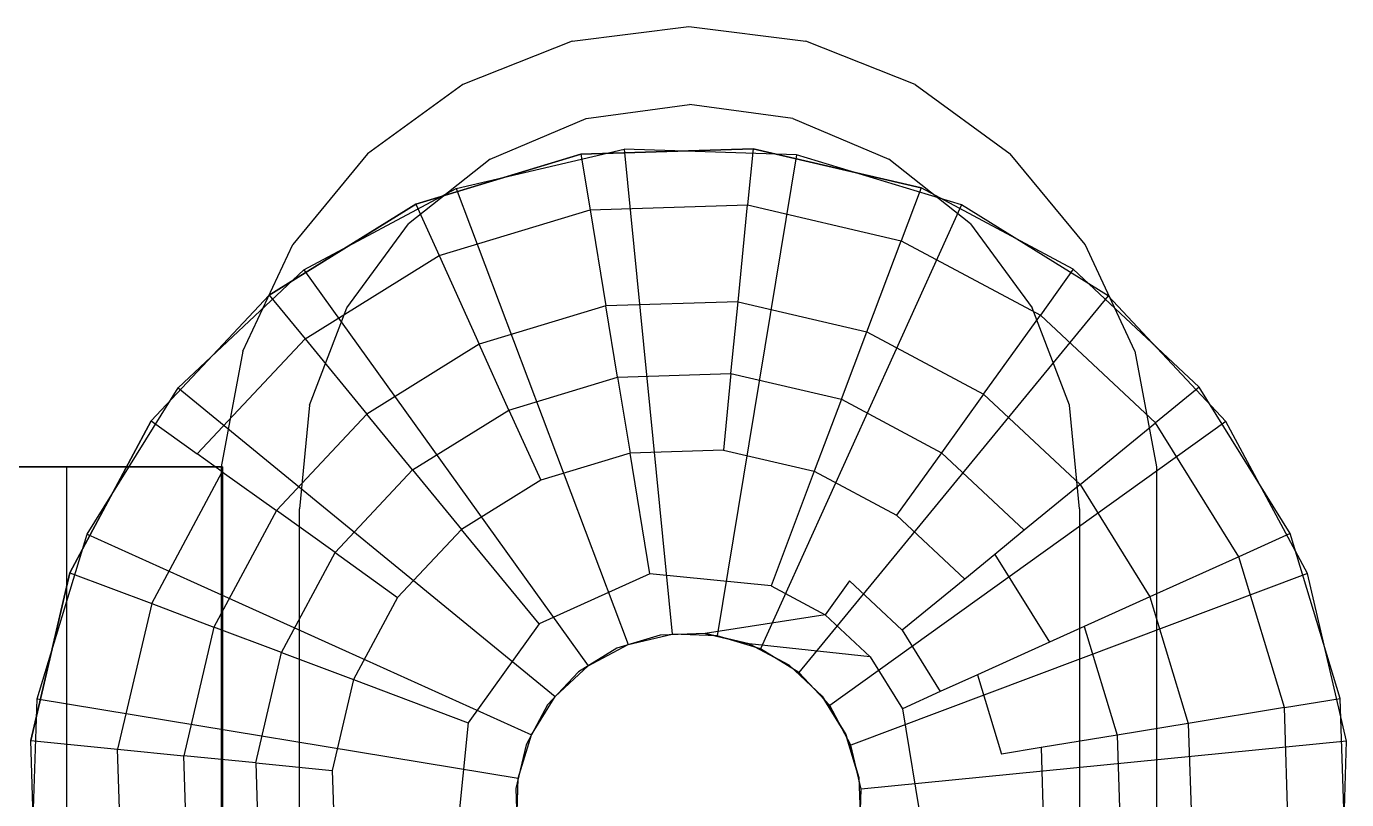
# Model space of a CAD drawing. Extents: x 11992 to 29481, y -6727 to 6811.
# Drawn here: x 20078.41 to 20120.71, y -3069.21 to -3044.42 of the extents above; entities that cross this region are included whole.
import ezdxf

# ---------------------------------------------------------------- set-up
doc = ezdxf.new("R2010")
doc.units = 0
doc.header["$MEASUREMENT"] = 0
doc.layers.get('0').update_dxf_attribs({"color": 8, "linetype": 'CONTINUOUS'})

msp = doc.modelspace()

# ---------------------------------------------------------------- linework, layer by layer
for p, q in [((20095.893, -3044.892, -115.498), (20099.635, -3044.418, -115.498)), ((20095.893, -3044.892, -2315.496), (20099.635, -3044.418, -2315.496)), ((20099.635, -3044.418, -115.498), (20103.377, -3044.892, -115.498)), ((20099.635, -3044.418, -2315.496), (20103.377, -3044.892, -2315.496)), ((20099.635, -3044.418, -115.498), (20099.635, -3044.418, -2315.496)), ((20095.893, -3044.892, -115.498), (20092.387, -3046.283, -115.498)), ((20095.893, -3044.892, -2315.496), (20092.387, -3046.283, -2315.496)), ((20095.893, -3044.892, -115.498), (20095.893, -3044.892, -2315.496)), ((20106.883, -3046.283, -115.498), (20103.377, -3044.892, -115.498)), ((20106.883, -3046.283, -2315.496), (20103.377, -3044.892, -2315.496)), ((20103.377, -3044.892, -115.498), (20103.377, -3044.892, -2315.496)), ((20092.387, -3046.283, -115.498), (20089.339, -3048.506, -115.498)), ((20092.387, -3046.283, -2315.496), (20089.339, -3048.506, -2315.496)), ((20092.387, -3046.283, -115.498), (20092.387, -3046.283, -2315.496)), ((20106.883, -3046.283, -115.498), (20109.931, -3048.506, -115.498)), ((20106.883, -3046.283, -2315.496), (20109.931, -3048.506, -2315.496)), ((20106.883, -3046.283, -115.498), (20106.883, -3046.283, -2315.496)), ((20096.344, -3047.37, -65.512), (20099.655, -3046.924, -65.512)), ((20096.344, -3047.37, -365.512), (20099.655, -3046.924, -365.512)), ((20096.344, -3047.371, -2115.437), (20099.655, -3046.925, -2115.437)), ((20096.344, -3047.371, -2415.436), (20099.655, -3046.925, -2415.436)), ((20102.966, -3047.37, -65.512), (20099.655, -3046.924, -65.512)), ((20102.966, -3047.37, -365.512), (20099.655, -3046.924, -365.512)), ((20099.655, -3046.924, -65.512), (20099.655, -3046.924, -365.512)), ((20102.966, -3047.371, -2115.437), (20099.655, -3046.925, -2115.437)), ((20102.966, -3047.371, -2415.436), (20099.655, -3046.925, -2415.436)), ((20099.655, -3046.925, -2115.437), (20099.655, -3046.925, -2415.436)), ((20093.269, -3048.677, -65.512), (20096.344, -3047.37, -65.512)), ((20093.269, -3048.677, -365.512), (20096.344, -3047.37, -365.512)), ((20093.27, -3048.678, -2115.437), (20096.344, -3047.371, -2115.437)), ((20093.27, -3048.678, -2415.436), (20096.344, -3047.371, -2415.436)), ((20096.344, -3047.37, -65.512), (20096.344, -3047.37, -365.512)), ((20096.344, -3047.371, -2115.437), (20096.344, -3047.371, -2415.436)), ((20102.966, -3047.37, -65.512), (20106.041, -3048.677, -65.512)), ((20102.966, -3047.37, -365.512), (20106.041, -3048.677, -365.512)), ((20102.966, -3047.37, -65.512), (20102.966, -3047.37, -365.512)), ((20102.966, -3047.371, -2115.437), (20106.041, -3048.678, -2115.437)), ((20102.966, -3047.371, -2415.436), (20106.041, -3048.678, -2415.436)), ((20102.966, -3047.371, -2115.437), (20102.966, -3047.371, -2415.436)), ((20092.176, -3049.616, -40.497), (20097.557, -3048.359, -40.497)), ((20092.176, -3049.616, -45.497), (20097.557, -3048.359, -45.497)), ((20096.173, -3048.517, -2440.428), (20101.696, -3048.339, -2440.428)), ((20101.696, -3048.339, -2438.428), (20096.173, -3048.517, -2438.428)), ((20103.081, -3048.538, -40.497), (20097.557, -3048.359, -40.497)), ((20103.081, -3048.538, -45.497), (20097.557, -3048.359, -45.497)), ((20097.557, -3048.359, -40.497), (20097.557, -3048.359, -45.497)), ((20097.557, -3048.359, -45.497), (20099.095, -3063.909, -45.497)), ((20101.696, -3048.339, -2438.428), (20101.518, -3050.141, -2436.35)), ((20107.078, -3049.596, -2440.428), (20101.696, -3048.339, -2440.428)), ((20101.696, -3048.339, -2440.428), (20101.696, -3048.339, -2438.428)), ((20101.696, -3048.339, -2438.428), (20107.078, -3049.596, -2438.428)), ((20089.339, -3048.506, -115.498), (20086.941, -3051.417, -115.498)), ((20089.339, -3048.506, -2315.496), (20086.941, -3051.417, -2315.496)), ((20089.339, -3048.506, -115.498), (20089.339, -3048.506, -2315.496)), ((20093.269, -3048.677, -65.512), (20090.65, -3050.751, -65.512)), ((20093.269, -3048.677, -365.512), (20090.65, -3050.751, -365.512)), ((20093.27, -3048.678, -2115.437), (20090.65, -3050.752, -2115.437)), ((20093.27, -3048.678, -2415.436), (20090.65, -3050.752, -2415.436)), ((20090.884, -3050.12, -2440.428), (20096.173, -3048.517, -2440.428)), ((20096.173, -3048.517, -2438.428), (20090.884, -3050.12, -2438.428)), ((20093.269, -3048.677, -65.512), (20093.269, -3048.677, -365.512)), ((20093.27, -3048.678, -2115.437), (20093.27, -3048.678, -2415.436)), ((20096.173, -3048.517, -2440.428), (20096.173, -3048.517, -2438.428)), ((20096.173, -3048.517, -2438.428), (20096.467, -3050.304, -2436.35)), ((20103.081, -3048.538, -45.497), (20100.542, -3063.956, -45.497)), ((20108.37, -3050.14, -40.497), (20103.081, -3048.538, -40.497)), ((20108.37, -3050.14, -45.497), (20103.081, -3048.538, -45.497)), ((20103.081, -3048.538, -40.497), (20103.081, -3048.538, -45.497)), ((20108.66, -3050.751, -65.512), (20106.041, -3048.677, -65.512)), ((20108.66, -3050.751, -365.512), (20106.041, -3048.677, -365.512)), ((20106.041, -3048.677, -65.512), (20106.041, -3048.677, -365.512)), ((20108.661, -3050.752, -2115.437), (20106.041, -3048.678, -2115.437)), ((20108.661, -3050.752, -2415.436), (20106.041, -3048.678, -2415.436)), ((20106.041, -3048.678, -2115.437), (20106.041, -3048.678, -2415.436)), ((20112.329, -3051.417, -115.498), (20109.931, -3048.506, -115.498)), ((20112.329, -3051.417, -2315.496), (20109.931, -3048.506, -2315.496)), ((20109.931, -3048.506, -115.498), (20109.931, -3048.506, -2315.496)), ((20087.303, -3052.223, -40.497), (20092.176, -3049.616, -40.497)), ((20087.303, -3052.223, -45.497), (20092.176, -3049.616, -45.497)), ((20092.176, -3049.616, -40.497), (20092.176, -3049.616, -45.497)), ((20092.176, -3049.616, -45.497), (20097.686, -3064.238, -45.497)), ((20107.078, -3049.596, -2438.428), (20106.44, -3051.29, -2436.35)), ((20111.951, -3052.203, -2440.428), (20107.078, -3049.596, -2440.428)), ((20107.078, -3049.596, -2440.428), (20107.078, -3049.596, -2438.428)), ((20111.951, -3052.203, -2438.428), (20107.078, -3049.596, -2438.428)), ((20086.189, -3053.036, -2440.428), (20090.884, -3050.12, -2440.428)), ((20090.884, -3050.12, -2438.428), (20086.189, -3053.036, -2438.428)), ((20090.884, -3050.12, -2440.428), (20090.884, -3050.12, -2438.428)), ((20090.884, -3050.12, -2438.428), (20091.63, -3051.769, -2436.35)), ((20096.467, -3050.304, -2436.35), (20101.518, -3050.141, -2436.35)), ((20101.211, -3053.246, -2433.636), (20101.518, -3050.141, -2436.35)), ((20101.518, -3050.141, -2436.35), (20106.44, -3051.29, -2436.35)), ((20108.37, -3050.14, -45.497), (20101.927, -3064.375, -45.497)), ((20113.064, -3053.056, -40.497), (20108.37, -3050.14, -40.497)), ((20113.064, -3053.056, -45.497), (20108.37, -3050.14, -45.497)), ((20108.37, -3050.14, -40.497), (20108.37, -3050.14, -45.497)), ((20091.63, -3051.769, -2436.35), (20096.467, -3050.304, -2436.35)), ((20096.467, -3050.304, -2436.35), (20096.974, -3053.383, -2433.636)), ((20088.673, -3053.444, -65.512), (20090.65, -3050.751, -65.512)), ((20088.673, -3053.444, -365.512), (20090.65, -3050.751, -365.512)), ((20088.673, -3053.446, -2415.422), (20090.65, -3050.752, -2415.422)), ((20088.674, -3053.446, -2115.437), (20090.65, -3050.752, -2115.437)), ((20088.674, -3053.446, -2415.436), (20090.65, -3050.752, -2415.436)), ((20090.65, -3050.751, -65.512), (20090.65, -3050.751, -365.512)), ((20090.65, -3050.752, -2115.437), (20090.65, -3050.752, -2415.436)), ((20108.66, -3050.751, -65.512), (20110.637, -3053.444, -65.512)), ((20108.66, -3050.751, -365.512), (20110.637, -3053.444, -365.512)), ((20108.66, -3050.751, -65.512), (20108.66, -3050.751, -365.512)), ((20108.661, -3050.752, -2115.437), (20110.637, -3053.446, -2115.437)), ((20108.661, -3050.752, -2415.436), (20110.637, -3053.446, -2415.436)), ((20108.661, -3050.752, -2115.437), (20108.661, -3050.752, -2415.436)), ((20085.345, -3054.835, -115.498), (20086.941, -3051.417, -115.498)), ((20085.345, -3054.835, -2315.496), (20086.941, -3051.417, -2315.496)), ((20086.941, -3051.417, -115.498), (20086.941, -3051.417, -2315.496)), ((20105.339, -3054.211, -2433.636), (20106.44, -3051.29, -2436.35)), ((20106.44, -3051.29, -2436.35), (20110.896, -3053.674, -2436.35)), ((20113.925, -3054.835, -115.498), (20112.329, -3051.417, -115.498)), ((20113.925, -3054.835, -2315.496), (20112.329, -3051.417, -2315.496)), ((20112.329, -3051.417, -115.498), (20112.329, -3051.417, -2315.496)), ((20087.337, -3054.436, -2436.35), (20091.63, -3051.769, -2436.35)), ((20091.63, -3051.769, -2436.35), (20092.917, -3054.612, -2433.636)), ((20083.271, -3056.003, -40.497), (20087.303, -3052.223, -40.497)), ((20083.271, -3056.003, -45.497), (20087.303, -3052.223, -45.497)), ((20087.303, -3052.223, -40.497), (20087.303, -3052.223, -45.497)), ((20087.303, -3052.223, -45.497), (20096.41, -3064.921, -45.497)), ((20111.951, -3052.203, -2438.428), (20110.896, -3053.674, -2436.35)), ((20115.983, -3055.983, -2440.428), (20111.951, -3052.203, -2440.428)), ((20111.951, -3052.203, -2440.428), (20111.951, -3052.203, -2438.428)), ((20115.983, -3055.983, -2438.428), (20111.951, -3052.203, -2438.428)), ((20082.41, -3057.068, -2440.428), (20086.189, -3053.036, -2440.428)), ((20086.189, -3053.036, -2438.428), (20082.41, -3057.068, -2438.428)), ((20086.189, -3053.036, -2440.428), (20086.189, -3053.036, -2438.428)), ((20086.189, -3053.036, -2438.428), (20087.337, -3054.436, -2436.35)), ((20113.064, -3053.056, -45.497), (20103.157, -3065.139, -45.497)), ((20116.844, -3057.088, -40.497), (20113.064, -3053.056, -40.497)), ((20116.844, -3057.088, -45.497), (20113.064, -3053.056, -45.497)), ((20113.064, -3053.056, -40.497), (20113.064, -3053.056, -45.497)), ((20087.48, -3056.565, -65.512), (20088.673, -3053.444, -65.512)), ((20087.48, -3056.565, -365.512), (20088.673, -3053.444, -365.512)), ((20087.48, -3056.566, -2115.437), (20088.674, -3053.446, -2115.437)), ((20087.48, -3056.566, -2415.436), (20088.674, -3053.446, -2415.436)), ((20088.673, -3053.444, -65.512), (20088.673, -3053.444, -365.512)), ((20088.674, -3053.446, -2115.437), (20088.674, -3053.446, -2415.436)), ((20096.974, -3053.383, -2433.636), (20092.917, -3054.612, -2433.636)), ((20101.211, -3053.246, -2433.636), (20096.974, -3053.383, -2433.636)), ((20097.35, -3055.666, -2432.128), (20096.974, -3053.383, -2433.636)), ((20100.983, -3055.549, -2432.128), (20101.211, -3053.246, -2433.636)), ((20101.211, -3053.246, -2433.636), (20105.339, -3054.211, -2433.636)), ((20111.83, -3056.565, -65.512), (20110.637, -3053.444, -65.512)), ((20111.83, -3056.565, -365.512), (20110.637, -3053.444, -365.512)), ((20110.637, -3053.444, -65.512), (20110.637, -3053.444, -365.512)), ((20111.831, -3056.566, -2115.437), (20110.637, -3053.446, -2115.437)), ((20111.831, -3056.566, -2415.436), (20110.637, -3053.446, -2415.436)), ((20110.637, -3053.446, -2115.437), (20110.637, -3053.446, -2415.436)), ((20109.077, -3056.211, -2433.636), (20110.896, -3053.674, -2436.35)), ((20110.896, -3053.674, -2436.35), (20114.583, -3057.131, -2436.35)), ((20104.523, -3056.376, -2432.128), (20105.339, -3054.211, -2433.636)), ((20105.339, -3054.211, -2433.636), (20109.077, -3056.211, -2433.636)), ((20083.881, -3058.123, -2436.35), (20087.337, -3054.436, -2436.35)), ((20087.337, -3054.436, -2436.35), (20089.316, -3056.849, -2433.636)), ((20092.917, -3054.612, -2433.636), (20089.316, -3056.849, -2433.636)), ((20093.871, -3056.72, -2432.128), (20092.917, -3054.612, -2433.636)), ((20085.345, -3054.835, -115.498), (20084.651, -3058.542, -115.498)), ((20085.345, -3054.835, -2315.496), (20084.651, -3058.542, -2315.496)), ((20085.345, -3054.835, -115.498), (20085.345, -3054.835, -2315.496)), ((20113.925, -3054.835, -115.498), (20114.619, -3058.542, -115.498)), ((20113.925, -3054.835, -2315.496), (20114.619, -3058.542, -2315.496)), ((20113.925, -3054.835, -115.498), (20113.925, -3054.835, -2315.496)), ((20093.871, -3056.72, -2432.128), (20097.35, -3055.666, -2432.128)), ((20097.35, -3055.666, -2432.128), (20100.983, -3055.549, -2432.128)), ((20097.35, -3055.666, -2432.128), (20097.751, -3058.101, -2430.883)), ((20100.983, -3055.549, -2432.128), (20100.74, -3058.004, -2430.883)), ((20100.983, -3055.549, -2432.128), (20104.523, -3056.376, -2432.128)), ((20080.355, -3060.697, -40.497), (20083.271, -3056.003, -40.497)), ((20080.355, -3060.697, -45.497), (20083.271, -3056.003, -45.497)), ((20083.271, -3056.003, -40.497), (20083.271, -3056.003, -45.497)), ((20083.271, -3056.003, -45.497), (20095.354, -3065.911, -45.497)), ((20115.983, -3055.983, -2438.428), (20114.583, -3057.131, -2436.35)), ((20118.899, -3060.677, -2440.428), (20115.983, -3055.983, -2440.428)), ((20118.899, -3060.677, -2438.428), (20115.983, -3055.983, -2438.428)), ((20115.983, -3055.983, -2440.428), (20115.983, -3055.983, -2438.428)), ((20104.523, -3056.376, -2432.128), (20103.653, -3058.685, -2430.883)), ((20104.523, -3056.376, -2432.128), (20107.728, -3058.091, -2432.128)), ((20109.077, -3056.211, -2433.636), (20107.728, -3058.091, -2432.128)), ((20109.077, -3056.211, -2433.636), (20112.169, -3059.11, -2433.636)), ((20089.316, -3056.849, -2433.636), (20086.417, -3059.942, -2433.636)), ((20087.48, -3056.565, -65.512), (20087.155, -3059.89, -65.512)), ((20087.48, -3056.565, -365.512), (20087.155, -3059.89, -365.512)), ((20087.48, -3056.566, -2115.437), (20087.156, -3059.891, -2115.436)), ((20087.48, -3056.566, -2415.436), (20087.156, -3059.891, -2415.436)), ((20087.48, -3056.565, -65.512), (20087.48, -3056.565, -365.512)), ((20087.48, -3056.566, -2115.437), (20087.48, -3056.566, -2415.436)), ((20090.783, -3058.638, -2432.128), (20089.316, -3056.849, -2433.636)), ((20090.783, -3058.638, -2432.128), (20093.871, -3056.72, -2432.128)), ((20093.871, -3056.72, -2432.128), (20094.888, -3058.968, -2430.883)), ((20112.155, -3059.89, -65.512), (20111.83, -3056.565, -65.512)), ((20112.155, -3059.89, -365.512), (20111.83, -3056.565, -365.512)), ((20111.83, -3056.565, -65.512), (20111.83, -3056.565, -365.512)), ((20112.155, -3059.891, -2115.436), (20111.831, -3056.566, -2115.437)), ((20112.155, -3059.891, -2415.436), (20111.831, -3056.566, -2415.436)), ((20111.831, -3056.566, -2115.437), (20111.831, -3056.566, -2415.436)), ((20079.803, -3061.941, -2440.428), (20082.41, -3057.068, -2440.428)), ((20082.41, -3057.068, -2438.428), (20079.803, -3061.941, -2438.428)), ((20082.41, -3057.068, -2440.428), (20082.41, -3057.068, -2438.428)), ((20082.41, -3057.068, -2438.428), (20083.881, -3058.123, -2436.35)), ((20116.844, -3057.088, -45.497), (20104.146, -3066.195, -45.497)), ((20112.169, -3059.11, -2433.636), (20114.583, -3057.131, -2436.35)), ((20117.25, -3061.424, -2436.35), (20114.583, -3057.131, -2436.35)), ((20119.451, -3061.961, -40.497), (20116.844, -3057.088, -40.497)), ((20119.451, -3061.961, -45.497), (20116.844, -3057.088, -45.497)), ((20116.844, -3057.088, -40.497), (20116.844, -3057.088, -45.497)), ((20084.685, -3058.7, -2435.389), (20083.881, -3058.123, -2436.35)), ((20097.751, -3058.101, -2430.883), (20094.888, -3058.968, -2430.883)), ((20100.74, -3058.004, -2430.883), (20097.751, -3058.101, -2430.883)), ((20098.388, -3061.972, -2429.539), (20097.751, -3058.101, -2430.883)), ((20100.74, -3058.004, -2430.883), (20103.653, -3058.685, -2430.883)), ((20107.728, -3058.091, -2432.128), (20106.29, -3060.096, -2430.883)), ((20107.728, -3058.091, -2432.128), (20110.38, -3060.577, -2432.128)), ((20054.695, -3058.537, -651.437), (20079.695, -3058.537, -696.437)), ((20079.695, -3058.537, -576.437), (20054.695, -3058.537, -621.437)), ((20054.695, -3058.537, -1089.437), (20079.695, -3058.537, -1134.437)), ((20079.695, -3058.537, -1014.437), (20054.695, -3058.537, -1059.437)), ((20054.695, -3058.537, -1527.437), (20079.695, -3058.537, -1572.437)), ((20079.695, -3058.537, -1452.437), (20054.695, -3058.537, -1497.437)), ((20054.695, -3058.537, -1965.436), (20079.695, -3058.537, -2010.436)), ((20079.695, -3058.537, -1890.436), (20054.695, -3058.537, -1935.436)), ((20084.695, -3058.537, -576.437), (20079.695, -3058.537, -576.437)), ((20079.695, -3058.537, -696.437), (20084.695, -3058.537, -696.437)), ((20079.695, -3058.537, -576.437), (20079.695, -3080.287, -576.437)), ((20079.695, -3058.537, -696.437), (20079.695, -3080.287, -696.437)), ((20084.695, -3058.537, -1014.437), (20079.695, -3058.537, -1014.437)), ((20079.695, -3058.537, -1134.437), (20084.695, -3058.537, -1134.437)), ((20079.695, -3058.537, -1014.437), (20079.695, -3080.287, -1014.437)), ((20079.695, -3058.537, -1134.437), (20079.695, -3080.287, -1134.437)), ((20084.695, -3058.537, -1452.437), (20079.695, -3058.537, -1452.437)), ((20079.695, -3058.537, -1572.437), (20084.695, -3058.537, -1572.437)), ((20079.695, -3058.537, -1452.437), (20079.695, -3080.287, -1452.437)), ((20079.695, -3058.537, -1572.437), (20079.695, -3080.287, -1572.437)), ((20084.695, -3058.537, -1890.436), (20079.695, -3058.537, -1890.436)), ((20079.695, -3058.537, -2010.436), (20084.695, -3058.537, -2010.436)), ((20079.695, -3058.537, -1890.436), (20079.695, -3080.287, -1890.436)), ((20079.695, -3058.537, -2010.436), (20079.695, -3080.287, -2010.436)), ((20084.651, -3058.542, -115.498), (20084.651, -3080.292, -115.498)), ((20084.651, -3058.542, -2315.496), (20084.651, -3080.292, -2315.496)), ((20084.651, -3058.542, -115.498), (20084.651, -3058.542, -2315.496)), ((20084.695, -3058.537, -576.437), (20084.695, -3058.537, -696.437)), ((20084.695, -3058.537, -576.437), (20084.695, -3080.287, -576.437)), ((20084.695, -3058.537, -696.437), (20084.695, -3080.287, -696.437)), ((20084.695, -3058.537, -1014.437), (20084.695, -3058.537, -1134.437)), ((20084.695, -3058.537, -1014.437), (20084.695, -3080.287, -1014.437)), ((20084.695, -3058.537, -1134.437), (20084.695, -3080.287, -1134.437)), ((20084.695, -3058.537, -1452.437), (20084.695, -3058.537, -1572.437)), ((20084.695, -3058.537, -1452.437), (20084.695, -3080.287, -1452.437)), ((20084.695, -3058.537, -1572.437), (20084.695, -3080.287, -1572.437)), ((20084.695, -3058.537, -1890.436), (20084.695, -3058.537, -2010.436)), ((20084.695, -3058.537, -1890.436), (20084.695, -3080.287, -1890.436)), ((20084.695, -3058.537, -2010.436), (20084.695, -3080.287, -2010.436)), ((20088.297, -3061.29, -2432.128), (20090.783, -3058.638, -2432.128)), ((20090.783, -3058.638, -2432.128), (20092.348, -3060.546, -2430.883)), ((20114.619, -3058.542, -115.498), (20114.619, -3080.292, -115.498)), ((20114.619, -3058.542, -2315.496), (20114.619, -3080.292, -2315.496)), ((20114.619, -3058.542, -115.498), (20114.619, -3058.542, -2315.496)), ((20082.423, -3062.928, -2435.389), (20084.685, -3058.7, -2435.389)), ((20084.685, -3058.7, -2435.389), (20086.417, -3059.942, -2433.636)), ((20094.888, -3058.968, -2430.883), (20092.348, -3060.546, -2430.883)), ((20103.653, -3058.685, -2430.883), (20102.27, -3062.356, -2429.539)), ((20103.653, -3058.685, -2430.883), (20106.29, -3060.096, -2430.883)), ((20112.169, -3059.11, -2433.636), (20110.38, -3060.577, -2432.128)), ((20112.169, -3059.11, -2433.636), (20114.407, -3062.711, -2433.636)), ((20087.155, -3078.89, -65.512), (20087.155, -3059.89, -65.512)), ((20087.155, -3078.89, -365.512), (20087.155, -3059.89, -365.512)), ((20087.155, -3059.89, -65.512), (20087.155, -3059.89, -365.512)), ((20087.156, -3078.891, -2115.436), (20087.156, -3059.891, -2115.436)), ((20087.156, -3078.891, -2415.436), (20087.156, -3059.891, -2415.436)), ((20087.156, -3059.891, -2115.436), (20087.156, -3059.891, -2415.436)), ((20112.155, -3059.89, -65.512), (20112.155, -3078.89, -65.512)), ((20112.155, -3059.89, -365.512), (20112.155, -3078.89, -365.512)), ((20112.155, -3059.89, -65.512), (20112.155, -3059.89, -365.512)), ((20112.155, -3059.891, -2115.436), (20112.155, -3078.891, -2115.436)), ((20112.155, -3059.891, -2415.436), (20112.155, -3078.891, -2415.436)), ((20112.155, -3059.891, -2115.436), (20112.155, -3059.891, -2415.436)), ((20086.417, -3059.942, -2433.636), (20084.417, -3063.68, -2433.636)), ((20088.297, -3061.29, -2432.128), (20086.417, -3059.942, -2433.636)), ((20106.29, -3060.096, -2430.883), (20108.473, -3062.141, -2430.883)), ((20078.753, -3065.986, -40.497), (20080.355, -3060.697, -40.497)), ((20078.753, -3065.986, -45.497), (20080.355, -3060.697, -45.497)), ((20080.355, -3060.697, -40.497), (20080.355, -3060.697, -45.497)), ((20080.355, -3060.697, -45.497), (20094.59, -3067.14, -45.497)), ((20090.302, -3062.728, -2430.883), (20092.348, -3060.546, -2430.883)), ((20094.835, -3063.58, -2429.539), (20092.348, -3060.546, -2430.883)), ((20110.38, -3060.577, -2432.128), (20109.44, -3061.348, -2431.471)), ((20118.899, -3060.677, -2438.428), (20117.25, -3061.424, -2436.35)), ((20120.501, -3065.966, -2440.428), (20118.899, -3060.677, -2440.428)), ((20118.899, -3060.677, -2440.428), (20118.899, -3060.677, -2438.428)), ((20120.501, -3065.966, -2438.428), (20118.899, -3060.677, -2438.428)), ((20086.582, -3064.496, -2432.128), (20088.297, -3061.29, -2432.128)), ((20088.297, -3061.29, -2432.128), (20090.302, -3062.728, -2430.883)), ((20109.44, -3061.348, -2431.471), (20108.473, -3062.141, -2430.883)), ((20109.44, -3061.348, -2431.471), (20111.19, -3064.166, -2431.471)), ((20117.25, -3061.424, -2436.35), (20114.407, -3062.711, -2433.636)), ((20118.715, -3066.26, -2436.35), (20117.25, -3061.424, -2436.35)), ((20078.546, -3067.322, -2440.428), (20079.803, -3061.941, -2440.428)), ((20079.803, -3061.941, -2438.428), (20078.546, -3067.322, -2438.428)), ((20079.803, -3061.941, -2440.428), (20079.803, -3061.941, -2438.428)), ((20079.803, -3061.941, -2438.428), (20082.423, -3062.928, -2435.389)), ((20098.388, -3061.972, -2429.539), (20094.835, -3063.58, -2429.539)), ((20102.27, -3062.356, -2429.539), (20098.388, -3061.972, -2429.539)), ((20119.451, -3061.961, -45.497), (20104.829, -3067.471, -45.497)), ((20120.708, -3067.343, -40.497), (20119.451, -3061.961, -40.497)), ((20120.708, -3067.343, -45.497), (20119.451, -3061.961, -45.497)), ((20119.451, -3061.961, -40.497), (20119.451, -3061.961, -45.497)), ((20102.27, -3062.356, -2429.539), (20104.004, -3063.283, -2429.539)), ((20104.78, -3062.201, -2429.915), (20104.004, -3063.283, -2429.539)), ((20104.78, -3062.201, -2429.915), (20106.469, -3063.784, -2429.915)), ((20108.473, -3062.141, -2430.883), (20106.469, -3063.784, -2429.915)), ((20090.302, -3062.728, -2430.883), (20088.891, -3065.366, -2430.883)), ((20114.407, -3062.711, -2433.636), (20112.299, -3063.664, -2432.128)), ((20114.407, -3062.711, -2433.636), (20115.635, -3066.768, -2433.636)), ((20082.423, -3062.928, -2435.389), (20081.332, -3067.598, -2435.389)), ((20082.423, -3062.928, -2435.389), (20084.417, -3063.68, -2433.636)), ((20104.004, -3063.283, -2429.539), (20100.158, -3063.889, -2429.539)), ((20104.004, -3063.283, -2429.539), (20105.439, -3064.629, -2429.539)), ((20084.417, -3063.68, -2433.636), (20083.453, -3067.808, -2433.636)), ((20086.582, -3064.496, -2432.128), (20084.417, -3063.68, -2433.636)), ((20094.835, -3063.58, -2429.539), (20092.562, -3066.749, -2429.539)), ((20112.299, -3063.664, -2432.128), (20111.19, -3064.166, -2431.471)), ((20112.299, -3063.664, -2432.128), (20113.353, -3067.143, -2432.128)), ((20098.712, -3063.935, -2429.539), (20097.326, -3064.355, -2429.539)), ((20098.712, -3063.935, -2415.428), (20097.326, -3064.355, -2415.428)), ((20097.686, -3064.238, -45.497), (20099.095, -3063.909, -45.497)), ((20097.686, -3064.238, -65.497), (20099.095, -3063.909, -65.497)), ((20100.158, -3063.889, -2429.539), (20098.712, -3063.935, -2429.539)), ((20100.158, -3063.889, -2415.428), (20098.712, -3063.935, -2415.428)), ((20098.712, -3063.935, -2429.539), (20098.712, -3063.935, -2415.428)), ((20100.542, -3063.956, -45.497), (20099.095, -3063.909, -45.497)), ((20100.542, -3063.956, -65.497), (20099.095, -3063.909, -65.497)), ((20099.095, -3063.909, -45.497), (20099.095, -3063.909, -65.497)), ((20100.158, -3063.889, -2429.539), (20101.568, -3064.218, -2429.539)), ((20101.568, -3064.218, -2415.428), (20100.158, -3063.889, -2415.428)), ((20100.158, -3063.889, -2429.539), (20100.158, -3063.889, -2415.428)), ((20101.927, -3064.375, -45.497), (20100.542, -3063.956, -45.497)), ((20101.927, -3064.375, -65.497), (20100.542, -3063.956, -65.497)), ((20100.542, -3063.956, -45.497), (20100.542, -3063.956, -65.497)), ((20106.469, -3063.784, -2429.915), (20107.69, -3065.75, -2429.915)), ((20085.755, -3068.035, -2432.128), (20086.582, -3064.496, -2432.128)), ((20086.582, -3064.496, -2432.128), (20088.891, -3065.366, -2430.883)), ((20097.326, -3064.355, -2415.428), (20096.097, -3065.119, -2415.428)), ((20097.326, -3064.355, -2429.539), (20096.097, -3065.119, -2429.539)), ((20096.41, -3064.921, -45.497), (20097.686, -3064.238, -45.497)), ((20096.41, -3064.921, -65.497), (20097.686, -3064.238, -65.497)), ((20097.326, -3064.355, -2429.539), (20097.326, -3064.355, -2415.428)), ((20097.686, -3064.238, -45.497), (20097.686, -3064.238, -65.497)), ((20102.844, -3064.901, -2429.539), (20101.568, -3064.218, -2429.539)), ((20105.439, -3064.629, -2429.539), (20101.568, -3064.218, -2429.539)), ((20101.568, -3064.218, -2429.539), (20101.568, -3064.218, -2415.428)), ((20101.568, -3064.218, -2415.428), (20102.844, -3064.901, -2415.428)), ((20103.157, -3065.139, -45.497), (20101.927, -3064.375, -45.497)), ((20103.157, -3065.139, -65.497), (20101.927, -3064.375, -65.497)), ((20101.927, -3064.375, -45.497), (20101.927, -3064.375, -65.497)), ((20111.19, -3064.166, -2431.471), (20108.883, -3065.21, -2430.363)), ((20095.354, -3065.911, -45.497), (20096.41, -3064.921, -45.497)), ((20095.354, -3065.911, -65.497), (20096.41, -3064.921, -65.497)), ((20096.41, -3064.921, -45.497), (20096.41, -3064.921, -65.497)), ((20102.844, -3064.901, -2429.539), (20103.9, -3065.891, -2429.539)), ((20103.9, -3065.891, -2415.428), (20102.844, -3064.901, -2415.428)), ((20102.844, -3064.901, -2429.539), (20102.844, -3064.901, -2415.428)), ((20105.439, -3064.629, -2429.539), (20106.477, -3066.299, -2429.539)), ((20088.891, -3065.366, -2430.883), (20088.211, -3068.278, -2430.883)), ((20088.891, -3065.366, -2430.883), (20092.562, -3066.749, -2429.539)), ((20096.097, -3065.119, -2415.428), (20095.107, -3066.174, -2415.428)), ((20096.097, -3065.119, -2429.539), (20095.107, -3066.175, -2429.539)), ((20096.097, -3065.119, -2415.428), (20096.097, -3065.119, -2429.539)), ((20104.146, -3066.195, -45.497), (20103.157, -3065.139, -45.497)), ((20104.146, -3066.195, -65.497), (20103.157, -3065.139, -65.497)), ((20103.157, -3065.139, -45.497), (20103.157, -3065.139, -65.497)), ((20108.883, -3065.21, -2430.363), (20107.69, -3065.75, -2429.915)), ((20108.883, -3065.21, -2430.363), (20109.653, -3067.753, -2430.363)), ((20107.69, -3065.75, -2429.915), (20106.477, -3066.299, -2429.539)), ((20078.574, -3071.51, -40.497), (20078.753, -3065.986, -40.497)), ((20078.574, -3071.51, -45.497), (20078.753, -3065.986, -45.497)), ((20078.753, -3065.986, -40.497), (20078.753, -3065.986, -45.497)), ((20078.753, -3065.986, -45.497), (20094.17, -3068.525, -45.497)), ((20095.107, -3066.174, -2415.428), (20094.424, -3067.451, -2415.428)), ((20095.107, -3066.175, -2429.539), (20094.424, -3067.451, -2429.539)), ((20094.59, -3067.14, -45.497), (20095.354, -3065.911, -45.497)), ((20094.59, -3067.14, -65.497), (20095.354, -3065.911, -65.497)), ((20095.107, -3066.174, -2415.428), (20095.107, -3066.175, -2429.539)), ((20095.354, -3065.911, -45.497), (20095.354, -3065.911, -65.497)), ((20104.664, -3067.12, -2429.539), (20103.9, -3065.891, -2429.539)), ((20103.9, -3065.891, -2429.539), (20103.9, -3065.891, -2415.428)), ((20103.9, -3065.891, -2415.428), (20104.664, -3067.12, -2415.428)), ((20104.829, -3067.471, -45.497), (20104.146, -3066.195, -45.497)), ((20104.829, -3067.471, -65.497), (20104.146, -3066.195, -65.497)), ((20104.146, -3066.195, -45.497), (20104.146, -3066.195, -65.497)), ((20118.715, -3066.26, -2436.35), (20120.501, -3065.966, -2438.428)), ((20120.68, -3071.49, -2440.428), (20120.501, -3065.966, -2440.428)), ((20120.68, -3071.49, -2438.428), (20120.501, -3065.966, -2438.428)), ((20120.501, -3065.966, -2440.428), (20120.501, -3065.966, -2438.428)), ((20106.477, -3066.299, -2429.539), (20107.111, -3070.148, -2429.539)), ((20118.715, -3066.26, -2436.35), (20115.635, -3066.768, -2433.636)), ((20118.878, -3071.311, -2436.35), (20118.715, -3066.26, -2436.35)), ((20092.562, -3066.749, -2429.539), (20092.178, -3070.63, -2429.539)), ((20115.635, -3066.768, -2433.636), (20113.353, -3067.143, -2432.128)), ((20115.635, -3066.768, -2433.636), (20115.773, -3071.004, -2433.636)), ((20078.724, -3072.846, -2440.428), (20078.546, -3067.322, -2440.428)), ((20078.546, -3067.322, -2440.428), (20078.546, -3067.322, -2438.428)), ((20078.724, -3072.846, -2438.428), (20078.546, -3067.322, -2438.428)), ((20078.546, -3067.322, -2438.428), (20081.332, -3067.598, -2435.389)), ((20094.424, -3067.451, -2429.539), (20094.095, -3068.86, -2429.539)), ((20094.424, -3067.451, -2415.428), (20094.095, -3068.86, -2415.428)), ((20094.17, -3068.525, -45.497), (20094.59, -3067.14, -45.497)), ((20094.17, -3068.525, -65.497), (20094.59, -3067.14, -65.497)), ((20094.424, -3067.451, -2429.539), (20094.424, -3067.451, -2415.428)), ((20094.59, -3067.14, -45.497), (20094.59, -3067.14, -65.497)), ((20104.664, -3067.12, -2429.539), (20105.083, -3068.505, -2429.539)), ((20105.083, -3068.505, -2415.428), (20104.664, -3067.12, -2415.428)), ((20104.664, -3067.12, -2429.539), (20104.664, -3067.12, -2415.428)), ((20105.158, -3068.881, -45.497), (20104.829, -3067.471, -45.497)), ((20105.158, -3068.881, -65.497), (20104.829, -3067.471, -65.497)), ((20104.829, -3067.471, -45.497), (20104.829, -3067.471, -65.497)), ((20120.708, -3067.343, -45.497), (20105.158, -3068.881, -45.497)), ((20113.353, -3067.143, -2432.128), (20110.918, -3067.544, -2430.883)), ((20113.353, -3067.143, -2432.128), (20113.47, -3070.777, -2432.128)), ((20120.626, -3069.88, -40.497), (20120.708, -3067.343, -40.497)), ((20120.626, -3069.88, -45.497), (20120.708, -3067.343, -45.497)), ((20120.708, -3067.343, -40.497), (20120.708, -3067.343, -45.497)), ((20081.487, -3072.391, -2435.389), (20081.332, -3067.598, -2435.389)), ((20081.332, -3067.598, -2435.389), (20083.453, -3067.808, -2433.636)), ((20085.755, -3068.035, -2432.128), (20083.453, -3067.808, -2433.636)), ((20083.59, -3072.045, -2433.636), (20083.453, -3067.808, -2433.636)), ((20110.918, -3067.544, -2430.883), (20109.653, -3067.753, -2430.363)), ((20110.918, -3067.544, -2430.883), (20111.014, -3070.534, -2430.883)), ((20085.755, -3068.035, -2432.128), (20085.873, -3071.669, -2432.128)), ((20085.755, -3068.035, -2432.128), (20088.211, -3068.278, -2430.883)), ((20088.211, -3068.278, -2430.883), (20088.308, -3071.268, -2430.883)), ((20094.124, -3069.972, -45.497), (20094.17, -3068.525, -45.497)), ((20094.124, -3069.972, -65.497), (20094.17, -3068.525, -65.497)), ((20094.17, -3068.525, -45.497), (20094.17, -3068.525, -65.497)), ((20105.083, -3068.505, -2429.539), (20105.083, -3068.505, -2415.428)), ((20105.083, -3068.505, -2415.428), (20105.13, -3069.952, -2415.428)), ((20105.083, -3068.505, -2429.539), (20105.13, -3069.952, -2429.539)), ((20094.095, -3068.86, -2429.539), (20094.095, -3068.86, -2415.428)), ((20094.095, -3068.86, -2429.539), (20094.142, -3070.307, -2429.539)), ((20094.095, -3068.86, -2415.428), (20094.142, -3070.307, -2415.428)), ((20105.137, -3069.545, -45.497), (20105.158, -3068.881, -45.497)), ((20105.137, -3069.545, -65.497), (20105.158, -3068.881, -65.497)), ((20105.158, -3068.881, -45.497), (20105.158, -3068.881, -65.497))]:
    msp.add_line(p, q)

doc.saveas('drawing.dxf')
